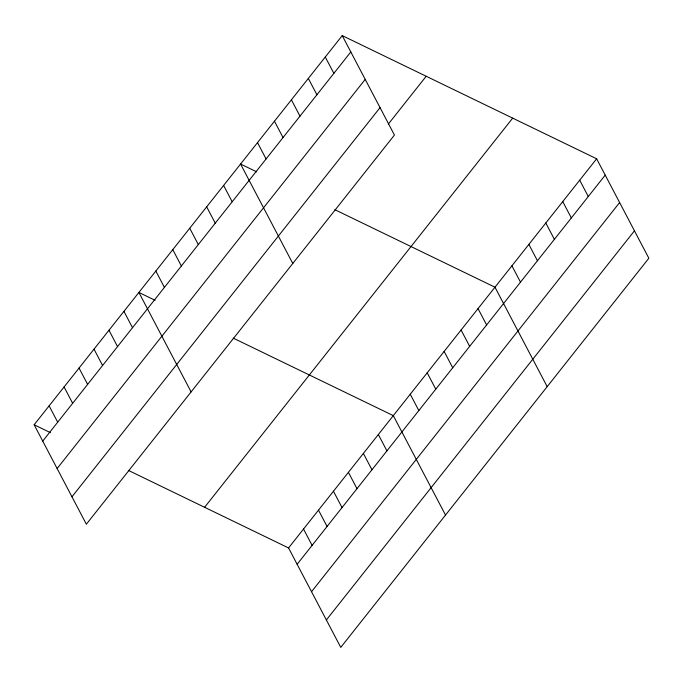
<?xml version="1.0" encoding="UTF-8"?>
<svg xmlns="http://www.w3.org/2000/svg" width="683" height="683" viewBox="0 0 683 683"><rect width="100%" height="100%" fill="white"/><g stroke="black" fill="none" stroke-linecap="round" stroke-linejoin="round"><path stroke-width="1.02" d="M342.234 35.61L394.441 135.055L86.357 524.211L34.15 424.766L342.234 35.61L596.643 158.789L648.85 258.234L340.766 647.39L288.559 547.945L128.447 470.425M42.73 441.107L350.806 51.951M57.124 468.529L365.209 79.382M71.963 496.789L380.038 107.632M388.388 124.007L426.183 76.265M204.601 507.29L512.685 118.142M288.559 547.945L596.643 158.789M297.139 564.286L605.223 175.13M311.542 591.709L619.618 202.552M326.372 619.959L634.456 230.811M256.782 171.885L240.561 164.031L292.776 263.476M334.858 209.69L494.979 287.21L547.185 386.655M155.118 300.307L138.897 292.452L191.103 391.897M233.193 338.111L393.306 415.631L445.521 515.076M34.15 424.766L50.371 432.621M579.696 180.192L588.276 196.533M562.749 201.596L571.33 217.937M545.811 222.999L554.383 239.34M528.864 244.403L537.444 260.744M511.917 265.807L520.497 282.147M478.032 308.614L486.612 324.954M325.287 57.013L333.867 73.354M461.085 330.017L469.665 346.358M308.34 78.417L316.921 94.758M444.138 351.421L452.718 367.761M291.393 99.82L299.974 116.161M427.199 372.824L435.78 389.165M274.455 121.224L283.035 137.565M410.252 394.228L418.833 410.568M257.508 142.627L266.088 158.968M378.348 434.533L386.919 450.874M223.623 185.434L232.194 201.775M363.382 453.435L371.962 469.776M348.415 472.337L356.996 488.678M206.676 206.838L215.256 223.179M333.449 491.239L342.029 507.58M189.729 228.242L198.309 244.582M318.491 510.141L327.072 526.482M172.782 249.645L181.362 265.986M303.525 529.043L312.105 545.384M155.844 271.049L164.424 287.389M123.93 311.354L132.511 327.695M108.973 330.256L117.544 346.597M94.006 349.158L102.587 365.499M79.04 368.06L87.62 384.401M64.074 386.962L72.654 403.303M49.116 405.864L57.696 422.205"/></g></svg>
